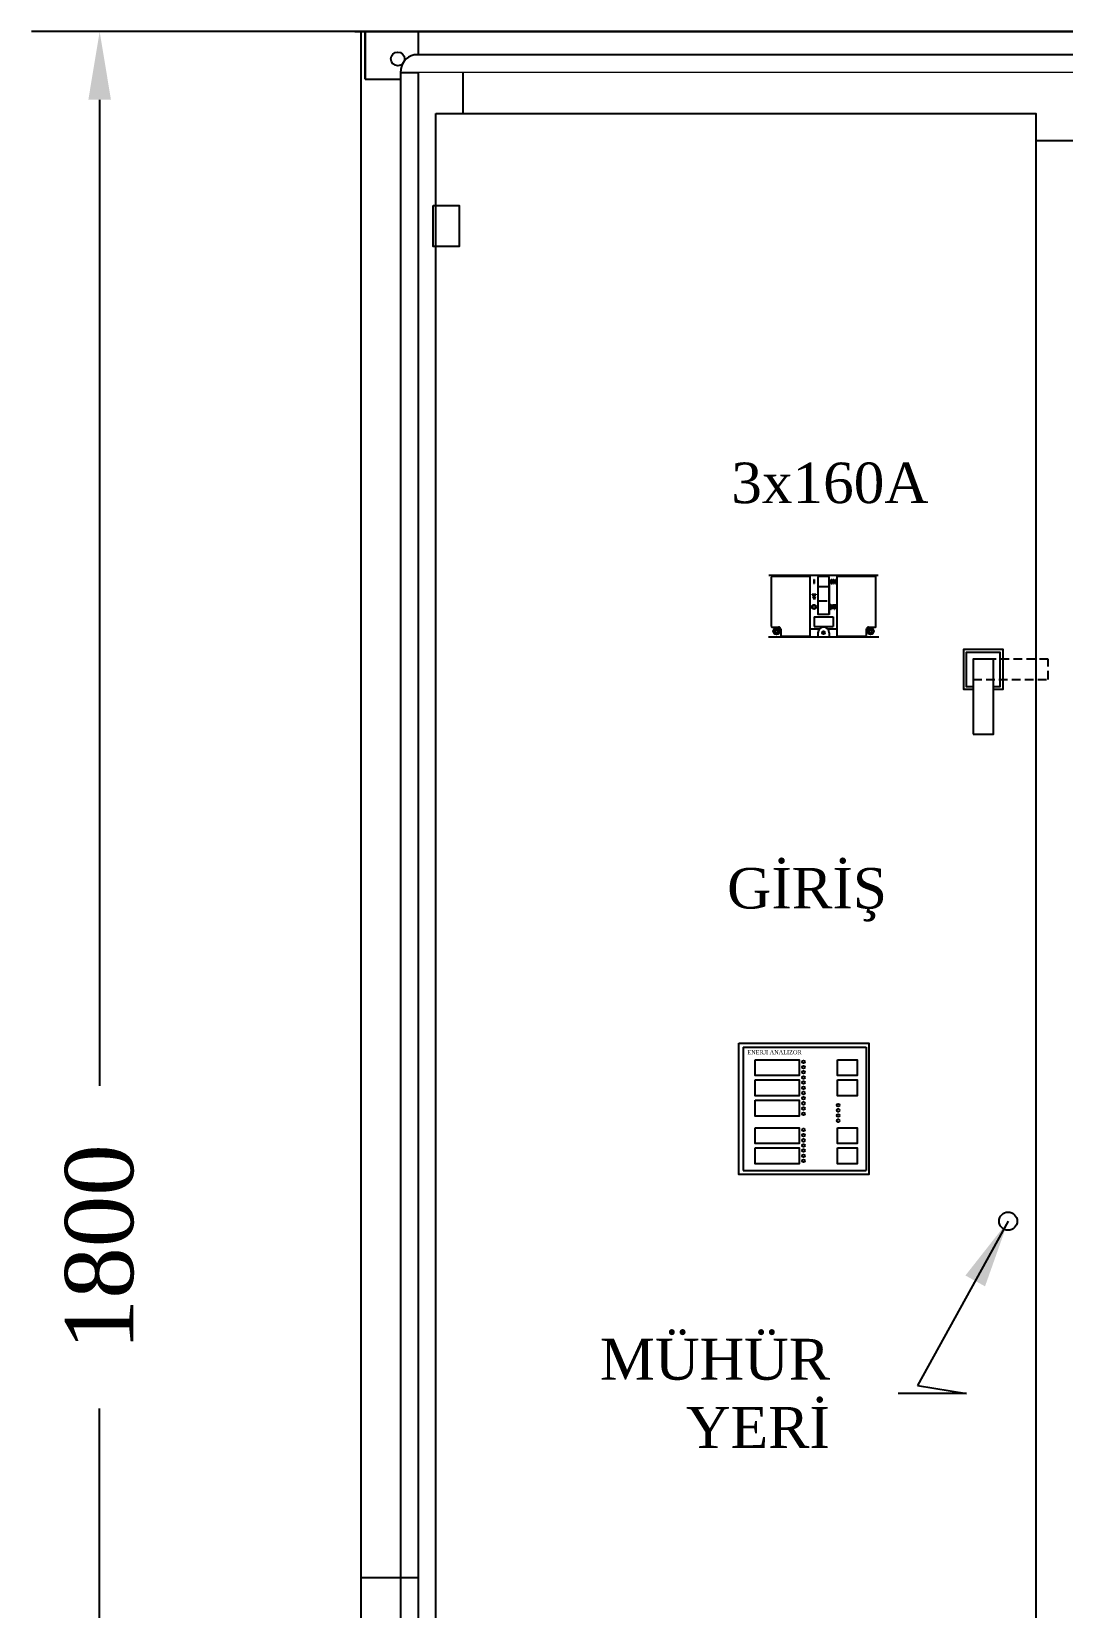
# Model space of a CAD drawing. Header units: metres. Extents: x 665631 to 671054, y 4275967 to 4279024.
# Drawn here: x 666168.8 to 666261.5, y 4276526.6 to 4276668.2 of the extents above; entities that cross this region are included whole.
import ezdxf
from ezdxf.enums import TextEntityAlignment as Align

# ---------------------------------------------------------------- set-up
doc = ezdxf.new("R2010")
doc.units = ezdxf.units.M
doc.linetypes.add('CENTER', pattern=[2, 1.25, -0.25, 0.25, -0.25])
doc.linetypes.add('HIDDEN', pattern=[9.525, 6.35, -3.175])
doc.layers.get('0').update_dxf_attribs({"color": 5, "lineweight": 0})
for name, color, linetype in [('AFB ANTED', 7, 'Continuous'), ('DEFAULT_1', 7, 'CENTER'), ('ENERJI_ANL', 7, 'Continuous'), ('SUPPLEMENTARY', 7, 'Continuous'), ('Viewport', 7, 'Continuous'), ('VISIBLE', 7, 'Continuous')]:
    doc.layers.add(name, color=color, linetype=linetype)
doc.layers.add('HIDDEN', color=56, linetype='HIDDEN', plot=False)
doc.styles.get("Standard").update_dxf_attribs({"font": 'times.ttf'})
doc.dimstyles.new('ISO-25', dxfattribs={"dimtxt": 2.5, "dimasz": 2.5, "dimexe": 1.25, "dimexo": 0.625, "dimtad": 1, "dimtxsty": 'Standard', "dimcen": 2.5, "dimadec": 0, "dimazin": 0, "dimtfac": 1, "dimtmove": 0, "dimatfit": 3, "dimfxl": 1, "dimarcsym": 0})

# ---------------------------------------------------------------- blocks, each defined once
blk = doc.blocks.new('*D105')
at = {"layer": 'AFB ANTED', "color": 2, "lineweight": -2, "transparency": 16777216}
for p, q in [((-67799.1, 794), (-68640.7, 794)), ((-68590.7, 744), (-68590.7, 21.2)), ((-68590.7, -938), (-68590.7, -215.2)), ((-68449.1, -988), (-68640.7, -988))]:
    blk.add_line(p, q, dxfattribs=at)
at = {"layer": 'AFB ANTED', "color": 2, "lineweight": 30, "transparency": 16777216}
for points in [[(-68599, 744), (-68582.4, 744), (-68590.7, 794)], [(-68599, -938), (-68582.4, -938), (-68590.7, -988)]]:
    blk.add_solid(points, dxfattribs=at)
at = {"layer": 'Defpoints', "color": 0, "lineweight": 30, "transparency": 16777216}
for p in [(-67749.1, 794, 74), (-68590.7, -988), (-68399.1, -988)]:
    blk.add_point(p, dxfattribs=at)
at = {"layer": 'AFB ANTED', "color": 2, "transparency": 16777216, "insert": (-68590.7, -97), "char_height": 50, "attachment_point": 5, "rotation": 90}
blk.add_mtext('1800', dxfattribs=at)
blk = doc.blocks.new('34800BC')
at = {"layer": 'HIDDEN'}
blk.add_lwpolyline([(62, 40), (62, 55), (7, 55), (7, 40)], close=True, dxfattribs=at)
at = {"layer": 'VISIBLE'}
for points in [[(22, 33), (29, 33), (29, 62), (0, 62), (0, 33), (7, 33)], [(22, 35), (27, 35), (27, 60), (2, 60), (2, 35), (7, 35)]]:
    blk.add_lwpolyline(points, dxfattribs=at)
blk.add_lwpolyline([(7, 0), (22, 0), (22, 55), (7, 55)], close=True, dxfattribs=at)
blk = doc.blocks.new('enerji_analizor_1')
at = {"layer": 'ENERJI_ANL', "color": 7, "linetype": 'Continuous', "extrusion": (0, -1, 0)}
for p, q in [((131, -3.8, 99), (131, -3.8, 8.7)), ((131, -3.8, 8.7), (221.3, -3.8, 8.7)), ((131, -3.8, 99), (221.3, -3.8, 99)), ((218.5, -3.8, 99), (221.3, -3.8, 99)), ((221.3, -3.8, 99), (221.3, -3.8, 8.7))]:
    blk.add_line(p, q, dxfattribs=at)
at = {"layer": 'ENERJI_ANL', "color": 0, "extrusion": (0, -1, 0), "elevation": 3.7}
for points in [[(127.8, 102.1), (223.1, 102.1), (223.1, 5.7), (127.8, 5.7)], [(139.8, 89.9), (172.1, 89.9), (172.1, 78.2), (139.8, 78.2)], [(139.8, 75.1), (172.1, 75.1), (172.1, 63.4), (139.8, 63.4)], [(139.8, 60.3), (172.1, 60.3), (172.1, 48.6), (139.8, 48.6)], [(139.8, 40), (172.1, 40), (172.1, 28.4), (139.8, 28.4)], [(139.8, 25.3), (172.1, 25.3), (172.1, 13.6), (139.8, 13.6)], [(200.2, 89.9), (214.6, 89.9), (214.6, 78.2), (200.2, 78.2)], [(200.2, 75.1), (214.6, 75.1), (214.6, 63.4), (200.2, 63.4)], [(200.2, 40), (214.6, 40), (214.6, 28.4), (200.2, 28.4)], [(200.2, 25.3), (214.6, 25.3), (214.6, 13.6), (200.2, 13.6)]]:
    blk.add_lwpolyline(points, close=True, dxfattribs=at)
at = {"layer": 'ENERJI_ANL', "color": 0, "extrusion": (0, -1, 0)}
for centre in [(175.2, 88.3, 3.7), (175.2, 84.5, 3.7), (175.2, 80.7, 3.7), (175.2, 76.9, 3.7), (175.2, 73.1, 3.7), (175.2, 69.3, 3.7), (175.2, 65.5, 3.7), (175.2, 61.7, 3.7), (175.2, 57.9, 3.7), (175.2, 54.1, 3.7), (175.2, 50.3, 3.7), (175.2, 38.4, 3.7), (175.2, 34.6, 3.7), (175.2, 30.8, 3.7), (175.2, 27.1, 3.7), (175.2, 23.3, 3.7), (175.2, 19.5, 3.7), (175.2, 15.7, 3.7), (200.7, 56.6, 3.7), (200.7, 52.8, 3.7), (200.7, 49, 3.7), (200.7, 45.2, 3.7)]:
    blk.add_circle(centre, 0.999, dxfattribs=at)
at = {"layer": 'ENERJI_ANL', "color": 0, "extrusion": (0, -1, 0), "insert": (154, -3.7, 96.9), "char_height": 3, "width": 82.777, "attachment_point": 2, "text_direction": (1, 0, 0)}
blk.add_mtext('ENERJI ANALIZOR', dxfattribs=at)
blk = doc.blocks.new('A$C556057BD')
at = {"linetype": 'Continuous', "extrusion": (0, 1, 0), "rotation": 180}
blk.add_blockref('enerji_analizor_1', (127.8, -602.2, -5.7), dxfattribs=at)
blk = doc.blocks.new('A$C14AD65D4')
at = {"linetype": 'Continuous'}
blk.add_blockref('A$C556057BD', (0, 0), dxfattribs=at)
blk = doc.blocks.new('A$C45123479')
at = {"linetype": 'Continuous'}
blk.add_blockref('A$C14AD65D4', (0, 0, 598.5), dxfattribs=at)
blk = doc.blocks.new('A$C4D711E17')
at = {"linetype": 'Continuous'}
blk.add_blockref('A$C45123479', (0, 0), dxfattribs=at)
blk = doc.blocks.new('ENERJİ ANALİZÖRÜ')
at = {"color": 3, "linetype": 'Continuous'}
blk.add_blockref('A$C4D711E17', (0, 0), dxfattribs=at)
blk = doc.blocks.new('ANO DETAYI')
for p, q in [((-68403.577, 794.025, 148), (-68428.577, 794.025, 148)), ((-68428.577, 794.025, 148), (-68428.577, 794.025, 148)), ((-68403.577, 794.025, 148), (-67094.577, 794.025, 148)), ((-68357.077, 764.025, 148), (-68357.077, -947.975, 148))]:
    blk.add_line(p, q)
at = {"linetype": 'ByBlock', "lineweight": 25, "ltscale": 2.5}
for p, q in [((-68399.077, 794.025, 148), (-68399.077, -987.975, 148)), ((-68396.077, 759.025, 148), (-68396.077, 794.025, 148)), ((-68396.077, 794.025, 148), (-68396.077, 759.025, 148)), ((-68357.077, 794.025, 148), (-68357.077, 777.025, 148)), ((-67140.077, 777.025, 148), (-68360.077, 777.025, 148)), ((-68370.077, 764.025, 148), (-68370.077, -937.992, 148.585)), ((-68370.077, 764.025, 148), (-68357.077, 764.025, 148)), ((-68370.077, 764.025, 148), (-68370.077, 764.025, 148)), ((-68370.077, 764.025, 148), (-68370.077, 764.025, 148)), ((-68357.077, 764.025, 148), (-68357.077, 764.025, 148)), ((-68396.077, 759.025, 148), (-68370.077, 759.025, 148))]:
    blk.add_line(p, q, dxfattribs=at)
at = {"linetype": 'Continuous', "lineweight": 15, "ltscale": 5}
for p, q in [((-67130.077, 764.025, 148), (-68370.077, 764.025, 148)), ((-67128.077, 764.025, 148), (-68370.077, 764.025, 148)), ((-68357.077, 764.025, 148), (-68357.077, -947.975, 148)), ((-68357.077, 764.025, 148), (-68357.077, -947.975, 148))]:
    blk.add_line(p, q, dxfattribs=at)
at = {"linetype": 'ByBlock', "lineweight": 25}
blk.add_line((-68324.077, 734.021, 148), (-68324.077, 764.025, 148), dxfattribs=at)
at = {"color": 7, "linetype": 'Continuous'}
for p, q in [((-68099.998, 395.553, 148), (-68019.715, 395.553, 148)), ((-68098.186, 394.195, 148), (-68098.186, 357.883, 148)), ((-68069.943, 394.583, 148), (-68097.798, 394.583, 148)), ((-68069.555, 351.287, 148), (-68069.555, 395.165, 148)), ((-68063.736, 366.934, 148), (-68063.736, 394.251, 148)), ((-68056.365, 394.639, 148), (-68063.348, 394.639, 148)), ((-68055.977, 394.251, 148), (-68055.977, 366.934, 148)), ((-68050.158, 395.165, 148), (-68050.158, 351.287, 148)), ((-68021.915, 394.583, 148), (-68049.77, 394.583, 148)), ((-68021.527, 357.883, 148), (-68021.527, 394.195, 148)), ((-68068.198, 381.625, 148), (-68068.198, 381.237, 148)), ((-68068.198, 381.625, 148), (-68065.482, 381.625, 148)), ((-68068.198, 381.237, 148), (-68067.034, 381.237, 148)), ((-68067.034, 392.488, 148), (-68067.034, 389.384, 148)), ((-68067.034, 392.488, 148), (-68066.646, 392.488, 148)), ((-68067.034, 389.384, 148), (-68066.646, 389.384, 148)), ((-68067.034, 381.237, 148), (-68067.034, 380.074, 148)), ((-68066.646, 392.488, 148), (-68066.646, 389.384, 148)), ((-68066.646, 381.237, 148), (-68066.646, 380.074, 148)), ((-68066.646, 381.237, 148), (-68065.482, 381.237, 148)), ((-68065.482, 381.625, 148), (-68065.482, 381.237, 148)), ((-68064.124, 392.523, 148), (-68064.124, 366.838, 148)), ((-68056.365, 387.077, 148), (-68063.348, 387.077, 148)), ((-68055.589, 366.838, 148), (-68055.589, 392.523, 148)), ((-68054.503, 391.762, 148), (-68054.542, 391.432, 148)), ((-68054.542, 391.432, 148), (-68054.542, 390.441, 148)), ((-68054.542, 390.441, 148), (-68054.503, 390.111, 148)), ((-68054.427, 392.026, 148), (-68054.503, 391.762, 148)), ((-68054.503, 390.111, 148), (-68054.427, 389.847, 148)), ((-68054.275, 392.29, 148), (-68054.427, 392.026, 148)), ((-68054.427, 389.847, 148), (-68054.275, 389.583, 148)), ((-68054.275, 391.696, 148), (-68054.313, 391.432, 148)), ((-68054.313, 391.432, 148), (-68054.313, 390.441, 148)), ((-68054.313, 390.441, 148), (-68054.275, 390.177, 148)), ((-68054.122, 392.422, 148), (-68054.275, 392.29, 148)), ((-68054.198, 391.894, 148), (-68054.275, 391.696, 148)), ((-68054.275, 390.177, 148), (-68054.198, 389.979, 148)), ((-68054.275, 389.583, 148), (-68054.122, 389.451, 148)), ((-68054.084, 392.026, 148), (-68054.198, 391.894, 148)), ((-68054.198, 389.979, 148), (-68054.084, 389.847, 148)), ((-68053.931, 392.488, 148), (-68054.122, 392.422, 148)), ((-68054.122, 389.451, 148), (-68053.931, 389.384, 148)), ((-68053.931, 392.092, 148), (-68054.084, 392.026, 148)), ((-68054.084, 389.847, 148), (-68053.931, 389.781, 148)), ((-68053.931, 392.488, 148), (-68053.626, 392.488, 148)), ((-68053.931, 392.092, 148), (-68053.626, 392.092, 148)), ((-68053.931, 389.781, 148), (-68053.626, 389.781, 148)), ((-68053.931, 389.384, 148), (-68053.626, 389.384, 148)), ((-68053.626, 392.488, 148), (-68053.435, 392.422, 148)), ((-68053.626, 392.092, 148), (-68053.473, 392.026, 148)), ((-68053.473, 389.847, 148), (-68053.626, 389.781, 148)), ((-68053.435, 389.451, 148), (-68053.626, 389.384, 148)), ((-68053.473, 392.026, 148), (-68053.359, 391.894, 148)), ((-68053.359, 389.979, 148), (-68053.473, 389.847, 148)), ((-68053.435, 392.422, 148), (-68053.283, 392.29, 148)), ((-68053.283, 389.583, 148), (-68053.435, 389.451, 148)), ((-68053.359, 391.894, 148), (-68053.283, 391.696, 148)), ((-68053.283, 390.177, 148), (-68053.359, 389.979, 148)), ((-68053.283, 392.29, 148), (-68053.13, 392.026, 148)), ((-68053.283, 391.696, 148), (-68053.245, 391.432, 148)), ((-68053.245, 390.441, 148), (-68053.283, 390.177, 148)), ((-68053.13, 389.847, 148), (-68053.283, 389.583, 148)), ((-68053.245, 391.432, 148), (-68053.245, 390.441, 148)), ((-68053.13, 392.026, 148), (-68053.054, 391.762, 148)), ((-68053.054, 390.111, 148), (-68053.13, 389.847, 148)), ((-68053.054, 391.762, 148), (-68053.016, 391.432, 148)), ((-68053.016, 390.441, 148), (-68053.054, 390.111, 148)), ((-68053.016, 391.432, 148), (-68053.016, 390.441, 148)), ((-68052.71, 392.488, 148), (-68052.71, 389.384, 148)), ((-68052.71, 392.488, 148), (-68052.367, 392.488, 148)), ((-68052.71, 389.384, 148), (-68052.482, 389.384, 148)), ((-68052.482, 392.092, 148), (-68052.482, 389.384, 148)), ((-68052.482, 392.092, 148), (-68051.528, 389.384, 148)), ((-68052.367, 392.488, 148), (-68051.413, 389.847, 148)), ((-68051.528, 389.384, 148), (-68051.185, 389.384, 148)), ((-68051.413, 392.488, 148), (-68051.413, 389.847, 148)), ((-68051.413, 392.488, 148), (-68051.185, 392.488, 148)), ((-68051.185, 392.488, 148), (-68051.185, 389.384, 148)), ((-68067.616, 380.074, 148), (-68066.84, 377.746, 148)), ((-68067.616, 380.074, 148), (-68067.034, 380.074, 148)), ((-68066.064, 380.074, 148), (-68066.84, 377.746, 148)), ((-68066.646, 380.074, 148), (-68066.064, 380.074, 148)), ((-68063.348, 376.668, 148), (-68057.141, 376.668, 148)), ((-68055.05, 373.14, 148), (-68055.085, 372.81, 148)), ((-68055.085, 372.81, 148), (-68055.085, 371.819, 148)), ((-68055.085, 371.819, 148), (-68055.05, 371.489, 148)), ((-68054.979, 373.404, 148), (-68055.05, 373.14, 148)), ((-68055.05, 371.489, 148), (-68054.979, 371.225, 148)), ((-68054.839, 373.668, 148), (-68054.979, 373.404, 148)), ((-68054.979, 371.225, 148), (-68054.839, 370.961, 148)), ((-68054.839, 373.074, 148), (-68054.874, 372.81, 148)), ((-68054.874, 372.81, 148), (-68054.874, 371.819, 148)), ((-68054.874, 371.819, 148), (-68054.839, 371.555, 148)), ((-68054.698, 373.8, 148), (-68054.839, 373.668, 148)), ((-68054.768, 373.272, 148), (-68054.839, 373.074, 148)), ((-68054.839, 371.555, 148), (-68054.768, 371.357, 148)), ((-68054.839, 370.961, 148), (-68054.698, 370.829, 148)), ((-68054.663, 373.404, 148), (-68054.768, 373.272, 148)), ((-68054.768, 371.357, 148), (-68054.663, 371.225, 148)), ((-68054.522, 373.866, 148), (-68054.698, 373.8, 148)), ((-68054.698, 370.829, 148), (-68054.522, 370.763, 148)), ((-68054.522, 373.47, 148), (-68054.663, 373.404, 148)), ((-68054.663, 371.225, 148), (-68054.522, 371.159, 148)), ((-68054.522, 373.866, 148), (-68054.241, 373.866, 148)), ((-68054.522, 373.47, 148), (-68054.241, 373.47, 148)), ((-68054.522, 371.159, 148), (-68054.241, 371.159, 148)), ((-68054.522, 370.763, 148), (-68054.241, 370.763, 148)), ((-68054.241, 373.866, 148), (-68054.065, 373.8, 148)), ((-68054.241, 373.47, 148), (-68054.1, 373.404, 148)), ((-68054.1, 371.225, 148), (-68054.241, 371.159, 148)), ((-68054.065, 370.829, 148), (-68054.241, 370.763, 148)), ((-68054.1, 373.404, 148), (-68053.994, 373.272, 148)), ((-68053.994, 371.357, 148), (-68054.1, 371.225, 148)), ((-68054.065, 373.8, 148), (-68053.924, 373.668, 148)), ((-68053.924, 370.961, 148), (-68054.065, 370.829, 148)), ((-68053.994, 373.272, 148), (-68053.924, 373.074, 148)), ((-68053.924, 371.555, 148), (-68053.994, 371.357, 148)), ((-68053.924, 373.668, 148), (-68053.783, 373.404, 148)), ((-68053.924, 373.074, 148), (-68053.889, 372.81, 148)), ((-68053.889, 371.819, 148), (-68053.924, 371.555, 148)), ((-68053.783, 371.225, 148), (-68053.924, 370.961, 148)), ((-68053.889, 372.81, 148), (-68053.889, 371.819, 148)), ((-68053.783, 373.404, 148), (-68053.713, 373.14, 148)), ((-68053.713, 371.489, 148), (-68053.783, 371.225, 148)), ((-68053.713, 373.14, 148), (-68053.678, 372.81, 148)), ((-68053.678, 371.819, 148), (-68053.713, 371.489, 148)), ((-68053.678, 372.81, 148), (-68053.678, 371.819, 148)), ((-68053.396, 373.866, 148), (-68053.396, 370.763, 148)), ((-68053.396, 373.866, 148), (-68052.13, 373.866, 148)), ((-68053.396, 370.763, 148), (-68053.185, 370.763, 148)), ((-68053.185, 373.47, 148), (-68053.185, 372.612, 148)), ((-68053.185, 373.47, 148), (-68052.13, 373.47, 148)), ((-68053.185, 372.612, 148), (-68052.271, 372.612, 148)), ((-68053.185, 372.215, 148), (-68053.185, 370.763, 148)), ((-68053.185, 372.215, 148), (-68052.271, 372.215, 148)), ((-68052.271, 372.612, 148), (-68052.271, 372.215, 148)), ((-68052.13, 373.866, 148), (-68052.13, 373.47, 148)), ((-68051.849, 373.866, 148), (-68051.849, 370.763, 148)), ((-68051.849, 373.866, 148), (-68050.582, 373.866, 148)), ((-68051.849, 370.763, 148), (-68051.638, 370.763, 148)), ((-68051.638, 373.47, 148), (-68051.638, 372.612, 148)), ((-68051.638, 373.47, 148), (-68050.582, 373.47, 148)), ((-68051.638, 372.612, 148), (-68050.723, 372.612, 148)), ((-68051.638, 372.215, 148), (-68051.638, 370.763, 148)), ((-68051.638, 372.215, 148), (-68050.723, 372.215, 148)), ((-68050.723, 372.612, 148), (-68050.723, 372.215, 148)), ((-68050.582, 373.866, 148), (-68050.582, 373.47, 148)), ((-68066.84, 365.021, 148), (-68066.84, 358.038, 148)), ((-68066.84, 365.021, 148), (-68052.873, 365.021, 148)), ((-68063.571, 366.934, 148), (-68063.736, 366.934, 148)), ((-68056.365, 366.863, 148), (-68063.348, 366.863, 148)), ((-68055.977, 366.934, 148), (-68056.143, 366.934, 148)), ((-68052.873, 365.021, 148), (-68052.873, 358.038, 148)), ((-68100.231, 350.279, 148), (-68019.308, 350.279, 148)), ((-68097.798, 357.495, 148), (-68092.833, 357.495, 148)), ((-68091.281, 355.943, 148), (-68091.281, 351.287, 148)), ((-68090.893, 350.9, 148), (-68069.943, 350.9, 148)), ((-68063.062, 356.098, 148), (-68069.167, 356.098, 148)), ((-68066.84, 358.038, 148), (-68052.873, 358.038, 148)), ((-68063.93, 350.434, 148), (-68063.93, 353.382, 148)), ((-68050.546, 356.098, 148), (-68056.652, 356.098, 148)), ((-68055.783, 353.382, 148), (-68055.783, 350.434, 148)), ((-68049.77, 350.9, 148), (-68028.82, 350.9, 148)), ((-68028.432, 351.287, 148), (-68028.432, 355.943, 148)), ((-68026.881, 357.495, 148), (-68021.915, 357.495, 148))]:
    blk.add_line(p, q, dxfattribs=at)
at = {"color": 7, "linetype": 'Continuous', "elevation": 148}
blk.add_lwpolyline([(-68346.077, 666.521), (-68327.077, 666.521), (-68327.077, 636.521), (-68346.077, 636.521)], close=True, dxfattribs=at)
at = {"linetype": 'Continuous'}
blk.add_circle((-68372.077, 774.025, 148), 5, dxfattribs=at)
at = {"color": 7, "linetype": 'Continuous'}
for centre, radius in [((-68066.84, 372.315, 148), 1.552), ((-68066.84, 372.315, 148), 1.164), ((-68094.384, 354.546, 148), 2.328), ((-68094.384, 354.546, 148), 1.125), ((-68094.384, 354.546, 148), 1.028), ((-68059.857, 353.382, 148), 1.047), ((-68025.329, 354.546, 148), 2.328), ((-68025.329, 354.546, 148), 1.125), ((-68025.329, 354.546, 148), 1.028)]:
    blk.add_circle(centre, radius, dxfattribs=at)
at = {"linetype": 'ByBlock', "lineweight": 25, "ltscale": 2.5}
blk.add_arc((-68357.139, 764.418, 148), 12.945, 103.121988, 181.740828, dxfattribs=at)
at = {"color": 7, "linetype": 'Continuous'}
for centre, radius, start, end in [((-68097.798, 394.195, 148), 0.388, 90, 180), ((-68069.943, 394.195, 148), 0.388, 0, 90), ((-68069.167, 395.165, 148), 0.388, 90, 180), ((-68050.546, 395.165, 148), 0.388, 0, 90), ((-68049.77, 394.195, 148), 0.388, 90, 180), ((-68021.915, 394.195, 148), 0.388, 0, 90), ((-68063.736, 391.152, 148), 0.388, 90, 180), ((-68055.977, 391.152, 148), 0.388, 0, 90), ((-68063.736, 367.322, 148), 0.388, 180, 270), ((-68055.977, 367.322, 148), 0.388, 270, 0), ((-68097.798, 357.883, 148), 0.388, 180, 270), ((-68092.833, 355.943, 148), 1.552, 0, 90), ((-68090.893, 351.287, 148), 0.388, 180, 270), ((-68069.943, 351.287, 148), 0.388, 270, 0), ((-68069.167, 356.486, 148), 0.388, 180, 270), ((-68064.085, 350.434, 148), 0.155, 270, 0), ((-68059.857, 353.382, 148), 4.074, 0, 180), ((-68063.062, 356.486, 148), 0.388, 270, 315.92079), ((-68056.652, 356.486, 148), 0.388, 224.07921, 270), ((-68055.628, 350.434, 148), 0.155, 180, 270), ((-68050.546, 356.486, 148), 0.388, 270, 0), ((-68049.77, 351.287, 148), 0.388, 180, 270), ((-68028.82, 351.287, 148), 0.388, 270, 0), ((-68026.881, 355.943, 148), 1.552, 90, 180), ((-68021.915, 357.883, 148), 0.388, 270, 0)]:
    blk.add_arc(centre, radius, start, end, dxfattribs=at)
for points, start_tangent, end_tangent in [([(-68063.736, 394.251, 148), (-68063.718, 394.369, 148), (-68063.666, 394.473, 148), (-68063.584, 394.559, 148), (-68063.477, 394.617, 148), (-68063.352, 394.639, 148), (-68063.348, 394.639, 148)], (0, 19.708029), (19.70802638, -0.01017119)), ([(-68055.977, 394.251, 148), (-68055.995, 394.369, 148), (-68056.047, 394.473, 148), (-68056.129, 394.559, 148), (-68056.236, 394.617, 148), (-68056.361, 394.639, 148), (-68056.365, 394.639, 148)], (0, 19.708029), (-19.70802638, -0.01017117)), ([(-68063.736, 386.689, 148), (-68063.713, 386.822, 148), (-68063.648, 386.936, 148), (-68063.549, 387.021, 148), (-68063.423, 387.07, 148), (-68063.348, 387.077, 148)], (0, 19.708029), (19.70802831, 0.00522715)), ([(-68055.977, 386.689, 148), (-68056, 386.822, 148), (-68056.066, 386.936, 148), (-68056.164, 387.021, 148), (-68056.29, 387.07, 148), (-68056.365, 387.077, 148)], (0, 19.708029), (-19.70802831, 0.00522715)), ([(-68063.736, 376.671, 148), (-68063.717, 376.67, 148), (-68063.662, 376.669, 148), (-68063.576, 376.668, 148), (-68063.468, 376.668, 148), (-68063.348, 376.668, 148)], (0, -19.708029), (19.708029, 0)), ([(-68063.348, 366.863, 148), (-68063.47, 366.882, 148), (-68063.577, 366.937, 148), (-68063.662, 367.022, 148), (-68063.717, 367.129, 148), (-68063.736, 367.251, 148)], (-19.708029, 0), (0, 19.708029)), ([(-68055.977, 367.251, 148), (-68056, 367.118, 148), (-68056.066, 367.004, 148), (-68056.164, 366.919, 148), (-68056.29, 366.87, 148), (-68056.365, 366.863, 148)], (0, -19.708029), (-19.70802831, -0.00522715))]:
    blk.add_spline(points, degree=3, dxfattribs=dict(at, start_tangent=start_tangent, end_tangent=end_tangent))
at = {"layer": 'AFB ANTED', "color": 4}
for p, q in [((-67874.077, 714.021, 148), (-67904.621, 714.021, 148)), ((-68399.077, -338.975, 148), (-68357.077, -338.975, 148))]:
    blk.add_line(p, q, dxfattribs=at)
at = {"layer": 'AFB ANTED', "color": 4, "elevation": 148}
blk.add_lwpolyline([(-68344.077, 734.021), (-67904.077, 734.021), (-67904.077, -905.153), (-68344.077, -905.153)], close=True, dxfattribs=at)
at = {"layer": 'AFB ANTED', "color": 4}
blk.add_circle((-67924.494, -77.885), 6.642, dxfattribs=at)
at = {"layer": 'DEFAULT_1', "color": 2, "linetype": 'CENTER'}
blk.add_line((-68060.894, 353.382, 148), (-68058.828, 353.382, 148), dxfattribs=at)
at = {"layer": 'Viewport'}
blk.add_line((-68428.577, 794.025, 148), (-68430.577, 794.025, 148), dxfattribs=at)
at = {"color": 7, "linetype": 'Continuous'}
blk.add_blockref('ENERJİ ANALİZÖRÜ', (-68122.037, -43.744, 148), dxfattribs=at)
at = {"layer": 'VISIBLE'}
blk.add_blockref('34800BC', (-67957.251, 279.021, 148), dxfattribs=at)
at = {"layer": 'AFB ANTED', "color": 2, "insert": (-68055.15, -204.087), "char_height": 30, "attachment_point": 6}
blk.add_mtext('MÜHÜR \\PYERİ', dxfattribs=at)
at = {"layer": 'SUPPLEMENTARY', "color": 2, "width": 1.000667}
blk.add_text('3x160A', height=29.7, dxfattribs=at).set_placement((-68055.177, 448.407, 222), align=Align.CENTER)
blk.add_text('GİRİŞ', height=29.7, dxfattribs=at).set_placement((-68013.356, 151.283, 74), align=Align.RIGHT)
at = {"layer": 'AFB ANTED'}
dim = blk.add_linear_dim(base=(-68590.71, -987.975, 74), p1=(-67749.077, 794.025, 148), p2=(-68399.077, -987.975, 74), angle=90, text='1800', dimstyle='ISO-25', override={"dimtxt": 50, "dimasz": 50, "dimexe": 50, "dimexo": 50, "dimgap": 50, "dimtad": 0, "dimcen": 50, "dimclrd": 2, "dimclre": 2, "dimclrt": 2}, dxfattribs=at)
dim.commit()
dim.dimension.update_dxf_attribs({"geometry": '*D105', "text_midpoint": (-68590.71, -96.975, 74)})
at = {"layer": 'AFB ANTED', "color": 4, "annotation_type": 0, "has_hookline": 1, "hookline_direction": 1, "text_width": 164.557}
blk.add_leader([(-67924.494, -77.885), (-67990.916, -198.394), (-67955.15, -204.087), (-68005.15, -204.087)], dimstyle='ISO-25', override={"dimtxt": 50, "dimasz": 50, "dimexe": 50, "dimexo": 50, "dimgap": 50, "dimtad": 0, "dimcen": 50, "dimclrd": 2, "dimclre": 2, "dimclrt": 2}, dxfattribs=at)

msp = doc.modelspace()

# ---------------------------------------------------------------- block references
at = {"layer": 'AFB ANTED', "color": 4, "xscale": 0.1226459346474079, "yscale": 0.1226459346474079, "zscale": 0.1226459346474079}
msp.add_blockref('ANO DETAYI', (674587.27, 4276570.86), dxfattribs=at)

doc.saveas('drawing.dxf')
